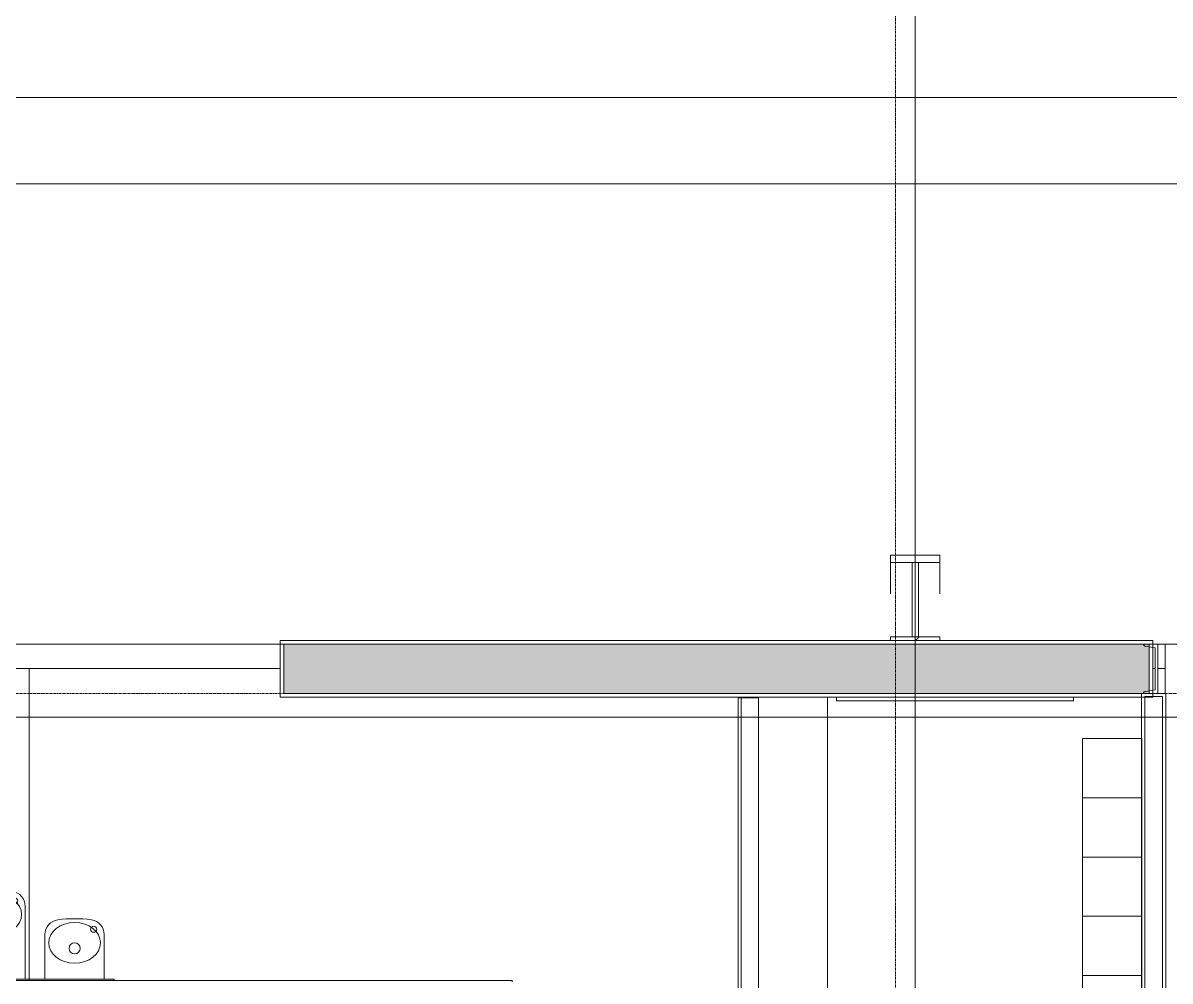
# Model space of a CAD drawing. Header units: inches. Extents: x 25369 to 33161, y -23509 to -20274.
# Drawn here: x 31439.8 to 31672.1, y -22427.8 to -22233.7 of the extents above; entities that cross this region are included whole.
import ezdxf

# ---------------------------------------------------------------- set-up
doc = ezdxf.new("R2010")
doc.units = ezdxf.units.IN
doc.header["$MEASUREMENT"] = 0
doc.linetypes.add('Grid Line 1_2_', pattern=[0.875, 0.5, -0.125, 0.125, -0.125])
for name, color, linetype, lineweight in [('A-AREA', 32, 'Continuous', 70), ('A-FLOR', 192, 'Continuous', 13), ('A-WALL', 113, 'Continuous', 13), ('A-WALL-PATT', 111, 'Continuous', 25), ('G-ANNO-SYMB', 111, 'Continuous', 9), ('I-FURN', 30, 'Continuous', 13), ('I-WALL', 2, 'Continuous', 13), ('P-SANR-FIXT', 6, 'Continuous', 13), ('Q-CASE', 31, 'Continuous', 13), ('Q-SPCQ', 91, 'Continuous', 13), ('S-BEAM', 12, 'Continuous', 13), ('S-COLS', 52, 'Continuous', 13), ('S-GRID', 1, 'Continuous', 9)]:
    doc.layers.add(name, color=color, linetype=linetype, lineweight=lineweight)
pattern_1 = [(225, (31620.517, -22360.053), (19.00703, -19.00703), []), (225, (31620.517, -22388.853), (19.00703, -19.00703), [])]
pattern_2 = [(0, (5929.126, 0), (61.44, 15.36), [2.534, -43.546, 2.534, -43.546, -245.76]), (0, (5929.126, 0), (61.44, 15.36), [-92.16, 2.534, -89.626, 2.534, -43.546, -107.52]), (0, (5929.126, 0), (61.44, 15.36), [-230.4, 2.534, -28.186, 2.534, -74.266]), (120, (5952.166, 7.68), (-44.02215, 45.528601), [2.534, -43.546, 2.534, -43.546, -245.76]), (120, (5952.166, 7.68), (-44.02215, 45.528601), [-92.16, 2.534, -89.626, 2.534, -43.546, -107.52]), (120, (5952.166, 7.68), (-44.02215, 45.528601), [-230.4, 2.534, -28.186, 2.534, -74.266]), (240, (5959.846, 38.4), (-17.41785, -60.888601), [2.534, -43.546, 2.534, -43.546, -245.76]), (240, (5959.846, 38.4), (-17.41785, -60.888601), [-92.16, 2.534, -89.626, 2.534, -43.546, -107.52]), (240, (5959.846, 38.4), (-17.41785, -60.888601), [-230.4, 2.534, -28.186, 2.534, -74.266])]

# ---------------------------------------------------------------- blocks, each defined once
blk = doc.blocks.new('Locker-Double Stacked - 12_ x 12_-3246-Overall Floor Plan')
at = {"layer": 'I-FURN', "color": 43, "lineweight": 9}
for p, q in [((-6, -6), (-6, 6)), ((-6, 6), (6, 6)), ((6, 6), (6, -6)), ((6, -6), (-6, -6))]:
    blk.add_line(p, q, dxfattribs=at)
blk = doc.blocks.new('Furniture 6 - Furniture 1-2394-Overall Floor Plan')
at = {"layer": 'I-FURN', "color": 43, "lineweight": 9}
for p, q in [((25639.99, -22496.3), (25639.99, -22496.43)), ((25653.99, -22603.74), (25653.99, -22496.3)), ((25639.99, -22603.74), (25653.99, -22603.74))]:
    blk.add_line(p, q, dxfattribs=at)
blk = doc.blocks.new('Drinking_Fountain-Haws_Corporation-Wall_Mounted_1119 - 1119-355850-Overall Floor Plan')
at = {"layer": 'P-SANR-FIXT', "color": 43, "lineweight": 9}
for p, q in [((13.07, 20.75), (13.07, 5.95)), ((25.07, 5.95), (25.07, 20.75)), ((29.07, 15), (29.07, 5.95)), ((41.07, 5.95), (41.07, 15)), ((43.07, 5.95), (11.07, 5.95)), ((11.07, 5.95), (11.07, 5.7)), ((43.07, 5.7), (43.07, 5.95))]:
    blk.add_line(p, q, dxfattribs=at)
for centre, radius in [((22.94, 21.8), 0.625), ((19.07, 17.94), 1.13), ((38.94, 16.07), 0.625), ((35.07, 12.19), 1.13)]:
    blk.add_circle(centre, radius, dxfattribs=at)
for centre, radius, start, end in [((16.07, 20.75), 3, 97.5776, 180), ((19.07, -1.8), 25.75, 82.4224, 97.5776), ((22.07, 20.75), 3, 360, 82.4224), ((32.07, 15), 3, 97.5776, 180), ((35.07, -7.55), 25.75, 82.4224, 97.5776), ((38.07, 15), 3, 360, 82.4224)]:
    blk.add_arc(centre, radius, start, end, dxfattribs=at)
for centre, ratio in [((19.07, 19.07), 0.786373), ((35.07, 13.32), 0.786365)]:
    blk.add_ellipse(centre, major_axis=(-5.25, 0), ratio=ratio, dxfattribs=at)
blk = doc.blocks.new('Bradley-Washroom_Accessories-Mirrors-780_Custom - Bradley-Washroom_Accessories-Mirrors-780_Custom-177760-Overall Floor Plan')
at = {"layer": 'Q-SPCQ', "color": 43, "lineweight": 9}
for p, q in [((25320.64, -22370.3), (25368.64, -22370.3)), ((25320.64, -22370.3), (25320.64, -22371.05)), ((25368.64, -22371.05), (25368.64, -22370.3)), ((25368.64, -22371.05), (25320.64, -22371.05))]:
    blk.add_line(p, q, dxfattribs=at)
blk = doc.blocks.new('Locker Rooms and Restrooms_rvt-2-Overall Floor Plan')
at = {"layer": 'A-FLOR', "color": 43, "lineweight": 9}
blk.add_line((25655.52, -22370.3), (25655.52, -22370.43), dxfattribs=at)
at = {"layer": 'A-WALL', "color": 7}
blk.add_line((25659.64, -22478.47), (25659.64, -22370.43), dxfattribs=at)
at = {"layer": 'I-WALL', "color": 7}
for p, q in [((25655.52, -22370.43), (25655.52, -22482.37)), ((25656.14, -22370.43), (25655.52, -22370.43)), ((25656.14, -22370.43), (25656.14, -22478.47)), ((25659.64, -22370.43), (25656.14, -22370.43)), ((25656.14, -22478.47), (25656.14, -22370.43)), ((25609.77, -22427.68), (25441.52, -22427.68)), ((25609.77, -22427.93), (25609.77, -22427.68))]:
    blk.add_line(p, q, dxfattribs=at)
at = {"color": 43, "lineweight": 9}
for name, p in [('Furniture 6 - Furniture 1-2394-Overall Floor Plan', (19.65, 126)), ('Bradley-Washroom_Accessories-Mirrors-780_Custom - Bradley-Washroom_Accessories-Mirrors-780_Custom-177760-Overall Floor Plan', (354.81, 0)), ('Drinking_Fountain-Haws_Corporation-Wall_Mounted_1119 - 1119-355850-Overall Floor Plan', (25486.03, -22433.37))]:
    blk.add_blockref(name, p, dxfattribs=at)
at = {"color": 43, "lineweight": 9, "rotation": 270}
for p in [(25731.27, -22384.68), (25731.27, -22396.68), (25731.27, -22408.68), (25731.27, -22420.68), (25731.27, -22432.68)]:
    blk.add_blockref('Locker-Double Stacked - 12_ x 12_-3246-Overall Floor Plan', p, dxfattribs=at)
blk = doc.blocks.new('Casework 1 - Casework 1-456223-Overall Floor Plan')
at = {"layer": 'Q-CASE', "color": 43, "lineweight": 9}
for p, q in [((25850.02, -22359.55), (25742.02, -22359.55)), ((25742.02, -22359.55), (25742.02, -22369.55)), ((25850.02, -22383.55), (25850.02, -22359.55)), ((25766.02, -22601.93), (25766.02, -22383.55)), ((25766.02, -22383.55), (25850.02, -22383.55)), ((25845.39, -22431.55), (25821.39, -22431.55)), ((25821.39, -22431.55), (25821.39, -22601.93)), ((25845.39, -22601.93), (25845.39, -22431.55))]:
    blk.add_line(p, q, dxfattribs=at)
blk = doc.blocks.new('columns and girder2 - one-1334686-Overall Floor Plan')
at = {"layer": 'S-BEAM', "lineweight": 9}
h = blk.add_hatch(dxfattribs=at)
h.set_pattern_fill('FP_26', color=253, style=0, pattern_type=2)
h.set_pattern_definition(pattern_1)
h.paths.add_polyline_path([(-5, -1.25), (-5, -2), (5, -2), (5, -1.25), (0, -1.25)], flags=0)
h.paths.add_polyline_path([(-5, -17.03), (-5, -18.55), (5, -18.55), (5, -17.03)], flags=0)
h.paths.add_polyline_path([(5, -1204.89), (-5, -1204.89), (-5, -1206.4), (5, -1206.4)], flags=0)
h.paths.add_polyline_path([(5, -1224.25), (-5, -1224.25), (-5, -1225), (5, -1225)], flags=0)
h = blk.add_hatch(dxfattribs=at)
h.set_pattern_fill('FP_26', color=253, style=0, pattern_type=2)
h.set_pattern_definition(pattern_1)
h.paths.add_polyline_path([(-0.63, -2), (-0.63, -17.03), (0.62, -17.03), (0.62, -2)], flags=0)
h.paths.add_polyline_path([(-0.63, -1206.4), (-0.63, -1224.25), (0.62, -1224.25), (0.62, -1206.4)], flags=0)
at = {"layer": 'S-BEAM', "color": 7}
for p, q in [((-5, -1.25), (-5, -2)), ((-5, -2), (5, -2)), ((0.62, -2), (-0.63, -2)), ((-0.63, -2), (-0.63, -17.03)), ((0.62, -17.03), (0.62, -2)), ((5, -2), (5, -1.25)), ((5, -17.03), (-5, -17.03)), ((-5, -17.03), (-5, -18.55)), ((-5, -18.55), (5, -18.55)), ((-0.63, -17.03), (0.62, -17.03)), ((5, -18.55), (5, -17.03))]:
    blk.add_line(p, q, dxfattribs=at)
at = {"layer": 'S-BEAM', "color": 43, "lineweight": 9}
for p, q in [((-5, -17.03), (-5, -10.69)), ((5, -10.69), (5, -17.03))]:
    blk.add_line(p, q, dxfattribs=at)

msp = doc.modelspace()

# ---------------------------------------------------------------- hatches: boundary and pattern name
at = {"layer": 'A-WALL-PATT', "lineweight": 9}
h = msp.add_hatch(dxfattribs=at)
h.set_pattern_fill('FP_18', color=253, style=0, pattern_type=2)
h.set_pattern_definition([(161.57, (5930.086, 0.96), (-7.6802237, -0.0009796), [0, -54.643, 6.067, 0]), (18.43, (5928.166, 0.96), (-7.6802237, 0.0009796), [0, -54.643, 6.067, 0]), (108.43, (5930.086, 0.96), (3.8382953, -19.20136532), [18.211, -42.499]), (71.57, (5928.166, 0.96), (3.8382953, 19.20136532), [18.211, -42.499])])
h.paths.add_polyline_path([(31667.89, -22369.55), (31667.89, -22359.55), (31492.64, -22359.55), (31492.64, -22369.55), (31661.43, -22369.55)], flags=0)
h.paths.add_polyline_path([(31410.64, -22369.55), (31410.64, -22359.55), (31090.64, -22359.55), (31090.64, -22369.55), (31310.5, -22369.55)], flags=0)
h.paths.add_polyline_path([(31047.14, -22369.55), (31047.14, -22359.55), (30849.39, -22359.55), (30849.39, -22369.55), (31029.76, -22369.55)], flags=0)
h.paths.add_polyline_path([(30771.27, -22369.55), (30771.27, -22359.55), (30559.89, -22359.55), (30559.89, -22369.55), (30749.02, -22369.55)], flags=0)
h.paths.add_polyline_path([(28727.77, -22369.55), (28727.77, -22359.55), (28710.52, -22359.55), (28710.52, -22369.55), (28713.64, -22369.55)], flags=0)
h = msp.add_hatch(dxfattribs=at)
h.set_pattern_fill('FP_17', color=253, style=0, pattern_type=2)
h.set_pattern_definition(pattern_2)
h.paths.add_polyline_path([(31666.39, -22604.37), (31667.02, -22604.37), (31667.02, -22369.55), (31666.39, -22369.55), (31666.39, -22569.2)], flags=0)
h = msp.add_hatch(dxfattribs=at)
h.set_pattern_fill('FP_17', color=253, style=0, pattern_type=2)
h.set_pattern_definition(pattern_2)
h.paths.add_polyline_path([(31671.27, -22602.55), (31671.27, -22369.55), (31667.02, -22369.55), (31667.02, -22370.18), (31670.64, -22370.18), (31670.64, -22602.55)], flags=0)

# ---------------------------------------------------------------- linework, layer by layer
at = {"layer": 'A-AREA', "color": 43, "lineweight": 9}
for p, q in [((31491.89, -22364.49), (31412.39, -22364.49)), ((31441.02, -22413.27), (31441.02, -22364.55)), ((31441.02, -22364.55), (31441.02, -22427.68)), ((31668.64, -22364.49), (31669.12, -22364.49)), ((31669.64, -22364.49), (31671.14, -22364.49))]:
    msp.add_line(p, q, dxfattribs=at)
at = {"layer": 'A-FLOR', "color": 43, "lineweight": 9}
msp.add_line((30523.98, -22266.3), (31909.95, -22266.3), dxfattribs=at)
at = {"layer": 'A-WALL', "color": 7}
for p, q in [((31492.64, -22359.55), (31492.64, -22369.55)), ((31492.64, -22359.55), (31667.89, -22359.55)), ((31667.89, -22369.55), (31667.89, -22359.55)), ((31492.64, -22369.55), (31667.89, -22369.55)), ((31670.64, -22370.18), (31667.02, -22370.18)), ((31667.02, -22370.18), (31667.02, -22767.09)), ((31670.64, -22370.18), (31670.64, -22602.55))]:
    msp.add_line(p, q, dxfattribs=at)
at = {"layer": 'G-ANNO-SYMB'}
for p, q in [((32512.73, -22248.83), (27933.02, -22248.83)), ((32512.73, -22374.36), (27926.42, -22374.36))]:
    msp.add_line(p, q, dxfattribs=at)
at = {"layer": 'I-WALL', "color": 7}
for p, q in [((31668.64, -22358.8), (31491.89, -22358.8)), ((31491.89, -22358.8), (31491.89, -22370.3)), ((31668.64, -22370.3), (31668.64, -22358.8)), ((31491.89, -22370.3), (31604.58, -22370.3)), ((31652.58, -22370.3), (31668.64, -22370.3)), ((31671.27, -22369.55), (31666.39, -22369.55)), ((31666.39, -22369.55), (31666.39, -22767.09)), ((31671.27, -22601.93), (31671.27, -22369.55))]:
    msp.add_line(p, q, dxfattribs=at)
at = {"layer": 'S-COLS', "color": 7}
for p, q in [((31669.64, -22359.55), (31666.75, -22359.55)), ((31667.19, -22359.99), (31669.12, -22360.29)), ((31669.12, -22360.29), (31669.12, -22368.81)), ((31669.64, -22369.55), (31669.64, -22359.55)), ((31666.75, -22369.55), (31669.64, -22369.55)), ((31669.12, -22368.81), (31667.19, -22369.12))]:
    msp.add_line(p, q, dxfattribs=at)
for centre, start, end in [((31667.19, -22359.55), 180, 270), ((31667.19, -22369.55), 90, 180)]:
    msp.add_arc(centre, 0.436, start, end, dxfattribs=at)
at = {"layer": 'S-GRID', "linetype": 'Grid Line 1_2_'}
for p, q in [((31620.52, -23095.8), (31620.52, -20550.05)), ((31616.52, -23317.24), (31616.52, -20902.43)), ((31620.52, -23413.24), (31620.52, -20902.43)), ((32648.19, -22359.55), (28582.64, -22359.55)), ((33026.59, -22359.55), (28666.64, -22359.55)), ((32930.59, -22369.55), (28666.64, -22369.55))]:
    msp.add_line(p, q, dxfattribs=at)

# ---------------------------------------------------------------- block references
at = {"color": 250, "lineweight": 5}
msp.add_blockref('Locker Rooms and Restrooms_rvt-2-Overall Floor Plan', (5929.13, 0), dxfattribs=at)
at = {"layer": 'Q-CASE', "color": 43, "lineweight": 9}
msp.add_blockref('Casework 1 - Casework 1-456223-Overall Floor Plan', (5929.13, 0), dxfattribs=at)
at = {"layer": 'S-BEAM', "color": 43, "lineweight": 9, "rotation": 180}
msp.add_blockref('columns and girder2 - one-1334686-Overall Floor Plan', (31620.52, -22360.05), dxfattribs=at)

doc.saveas('drawing.dxf')
